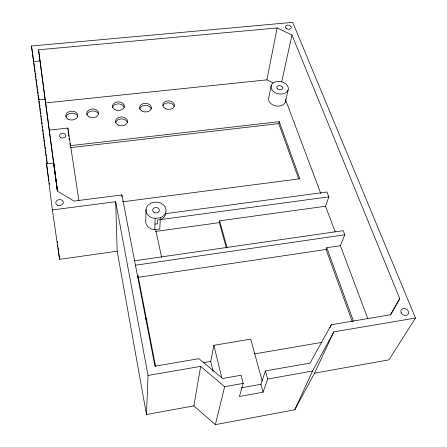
<?xml version="1.0" encoding="UTF-8"?>
<svg xmlns="http://www.w3.org/2000/svg" width="447" height="447" viewBox="0 0 447 447"><rect width="100%" height="100%" fill="white"/><g stroke="black" fill="none" stroke-linecap="round" stroke-linejoin="round"><path stroke-width="0.67" d="M146.024 209.408L145.75 220.829A9.84 8.085 2.2 0 0 146.616 224.97L148.002 226.78A9.84 8.085 2.2 0 0 154.729 229.73L159.775 229.037L160.35 217.728A10.046 8.169 2.3 0 0 163.082 204.575A10.046 8.169 2.3 0 0 146.901 206.754A10.046 8.169 2.3 0 0 155.198 218.421L154.729 229.73M47.091 163.976L31.491 46.002L292.696 22.35L415.509 318.029L333.808 331.875L314.537 373.172L294.769 409.782L215.365 424.65L193.875 405.87L146.476 414.481L148.035 375.446L115.695 201.731L52.394 209.934L46.516 163.82L53.757 162.965L57.562 191.249L74.073 201.077L121.891 194.948L154.941 366.182L198.893 358.69L222.64 378.48L241.089 375.229L243.213 383.397L239.396 396.489L263.065 392.192L267.697 379.028L265.434 370.937L310.045 363.076L331.344 324.706L390.684 314.766L399.747 298.624L291.958 35.028L277.112 27.943L38.537 49.79L55.501 176.923M226.35 248.046L219.354 222.645L219.65 220.807L325.561 206.24L328.819 196.848L326.975 192.02L165.764 213.616L165.39 215.052A10.013 8.152 2.3 0 1 160.249 219.645M193.875 405.87L200.658 366.378L148.035 375.446M213.146 371.53L210.744 361.433L213.878 345.33L250.689 339.156L262.199 381.051M45.538 102.922L266.904 79.851L277.112 27.943M271.295 85.343L268.803 97.535A8.605 6.169 11.1 0 0 276.006 105.984A8.605 6.169 11.1 0 0 285.566 100.597M281.683 81.963L291.958 35.028M298.635 178.711L278.772 123.612L279.224 121.651L70.229 145.666M285.309 102.19L288.114 90.054A8.761 6.202 11 0 0 277.296 81.494A8.761 6.202 11 0 0 273.665 91.663A8.761 6.202 11 0 0 288.114 90.054M215.365 424.65L224.651 386.705L200.658 366.378M263.065 392.192L260.908 384.297L265.434 370.937M352.337 321.935L326.098 249.471L326.763 247.694L340.385 245.682L344.766 234.787L343.19 230.674L134.424 260.797M329.92 327.852L331.344 324.706M294.769 409.782L312.559 371.027L333.808 331.875M390.404 314.856L399.747 298.624M415.509 318.029L388.918 359.857L314.537 373.172M224.651 386.705L243.213 383.397M267.697 379.028L312.559 371.027M241.408 387.795L260.908 384.297M203.178 362.735L210.744 361.433M254.416 353.94L321.751 342.391M326.098 249.471L137.994 277.38L138.011 275.626L155.623 366.646M135.24 265.25L344.766 234.787M52.394 209.934L59.557 259.361L117.181 251.214L115.695 201.731M155.545 231.451L219.354 222.645M328.819 196.848L157.685 219.991L157.512 223.791L154.958 224.137M155.198 218.421L160.35 217.728M122.584 201.804L299.887 178.794L279.224 121.651M70.43 147.65L278.772 123.612M49.209 130.122L67.855 128.06L78.907 200.39M38.878 99.837L45.08 99.195L57.372 190.713M33.469 61.524L40.034 60.904L45.08 99.195M266.904 79.851L273.151 82.974M285.488 99.614L320.817 193.618M325.561 206.24L335.233 231.971M340.385 245.682L367.803 318.622M326.763 247.694L353.381 320.974M219.65 220.807L227.042 247.588M213.878 345.33L221.768 377.715M155.629 229.607L161.618 257.226M145.906 318.348L146.169 319.711M117.181 251.214L146.476 414.481M68.575 134.821L68.782 136.173M69.095 138.207L69.302 139.565M69.922 143.632L70.129 144.984M46.516 163.82L47.589 171.296M47.784 172.654L48.466 177.414M48.662 178.772L48.952 180.811M49.248 182.851L49.444 184.209M31.491 46.002L33.732 61.898M33.927 63.284L34.609 68.123M34.805 69.503L35.095 71.581M35.291 72.962L35.972 77.8M36.168 79.186L36.458 81.259M36.654 82.639L36.85 84.025M37.045 85.405L37.336 87.478M37.531 88.864L37.727 90.244M37.917 91.629L38.213 93.702M38.408 95.082L39.09 99.921M38.537 49.79L40.034 60.904M55.685 178.303L57.35 190.69M53.757 162.965L57.395 190.662M39.286 101.307L39.548 103.374M39.727 104.754L39.99 106.827M40.169 108.208L40.437 110.28M40.61 111.661L40.878 113.728M41.141 115.801L41.32 117.181M41.498 118.561L41.761 120.634M41.94 122.014L42.202 124.082M42.471 126.155L42.649 127.535M42.912 129.602L43.18 131.675M43.353 133.055L43.622 135.128M43.8 136.508L44.063 138.576M44.242 139.956L44.504 142.029M44.683 143.409L44.951 145.476M45.125 146.862L45.393 148.929M45.572 150.309L45.834 152.382M46.013 153.762L46.276 155.83M46.454 157.21L46.723 159.283M46.896 160.663L47.164 162.736M57.255 241.419L57.434 242.799M57.697 244.867L57.875 246.247M58.054 247.627L59.557 259.361M67.855 128.06L68.061 130.088M68.195 131.44L68.402 133.469M121.891 194.948L121.93 197.032M163.004 105.559A5.828 4.28 3.9 0 1 168.921 102.905A5.828 4.28 3.9 0 1 174.201 106.526M139.654 109.129A5.867 4.319 2.3 0 1 145.258 105.33A5.867 4.319 2.3 0 1 151.27 109.007M115.611 122.869A5.984 4.459 0.5 0 1 121.428 118.941A5.984 4.459 0.5 0 1 127.468 122.718M86.869 114.834A5.979 4.403 -1.4 0 1 92.015 111.007A5.979 4.403 -1.4 0 1 98.312 113.599M65.983 117.092A6.035 4.431 -2.9 0 1 72.034 113.186A6.035 4.431 -2.9 0 1 77.923 116.952M112.566 107.671A5.895 4.325 0.5 0 1 118.31 103.866A5.895 4.325 0.5 0 1 124.249 107.548M117.997 124.992A6.001 4.464 0.5 0 0 127.496 121.88A6.001 4.464 0.5 0 0 119.081 117.304A6.001 4.464 0.5 0 0 117.997 124.992M89.042 116.89A6.001 4.409 -1.4 0 0 98.625 113.834A6.001 4.409 -1.4 0 0 90.35 109.303A6.001 4.409 -1.4 0 0 89.042 116.89M142.157 111.124A5.889 4.325 2.3 0 0 151.393 108.124A5.889 4.325 2.3 0 0 143.04 103.676A5.889 4.325 2.3 0 0 142.157 111.124M277.676 89.003A2.922 2.067 11 0 0 282.498 88.478A2.922 2.067 11 0 0 278.906 85.617A2.922 2.067 11 0 0 277.676 89.003M165.34 108.604A5.845 4.286 4 0 0 174.425 105.637A5.845 4.286 4 0 0 166.038 101.218A5.845 4.286 4 0 0 165.34 108.604M68.017 119.176A6.051 4.436 -2.8 0 0 77.739 116.091A6.051 4.436 -2.8 0 0 69.497 111.532A6.051 4.436 -2.8 0 0 68.017 119.176M114.89 109.655A5.917 4.33 0.5 0 0 124.26 106.66A5.917 4.33 0.5 0 0 115.985 102.201A5.917 4.33 0.5 0 0 114.89 109.655M154.137 212.454A3.347 2.721 2.3 0 0 159.378 210.503A3.347 2.721 2.3 0 0 154.606 207.754A3.347 2.721 2.3 0 0 154.137 212.454M401.082 312.593A4.107 3.285 30.4 0 0 407.781 314.66A4.107 3.285 30.4 0 0 405.317 308.67A4.107 3.285 30.4 0 0 401.082 312.593M286.309 28.407A3.017 1.995 10.4 0 0 291.282 27.943A3.017 1.995 10.4 0 0 287.55 25.149A3.017 1.995 10.4 0 0 286.309 28.407M57.92 205.357A3.777 2.989 -6.6 0 0 63.301 202.184A3.777 2.989 -6.6 0 0 57.412 200.2A3.777 2.989 -6.6 0 0 57.92 205.357M60.708 137.57A3.146 2.347 -4 0 0 65.776 135.933A3.146 2.347 -4 0 0 61.53 133.524A3.146 2.347 -4 0 0 60.708 137.57"/></g></svg>
